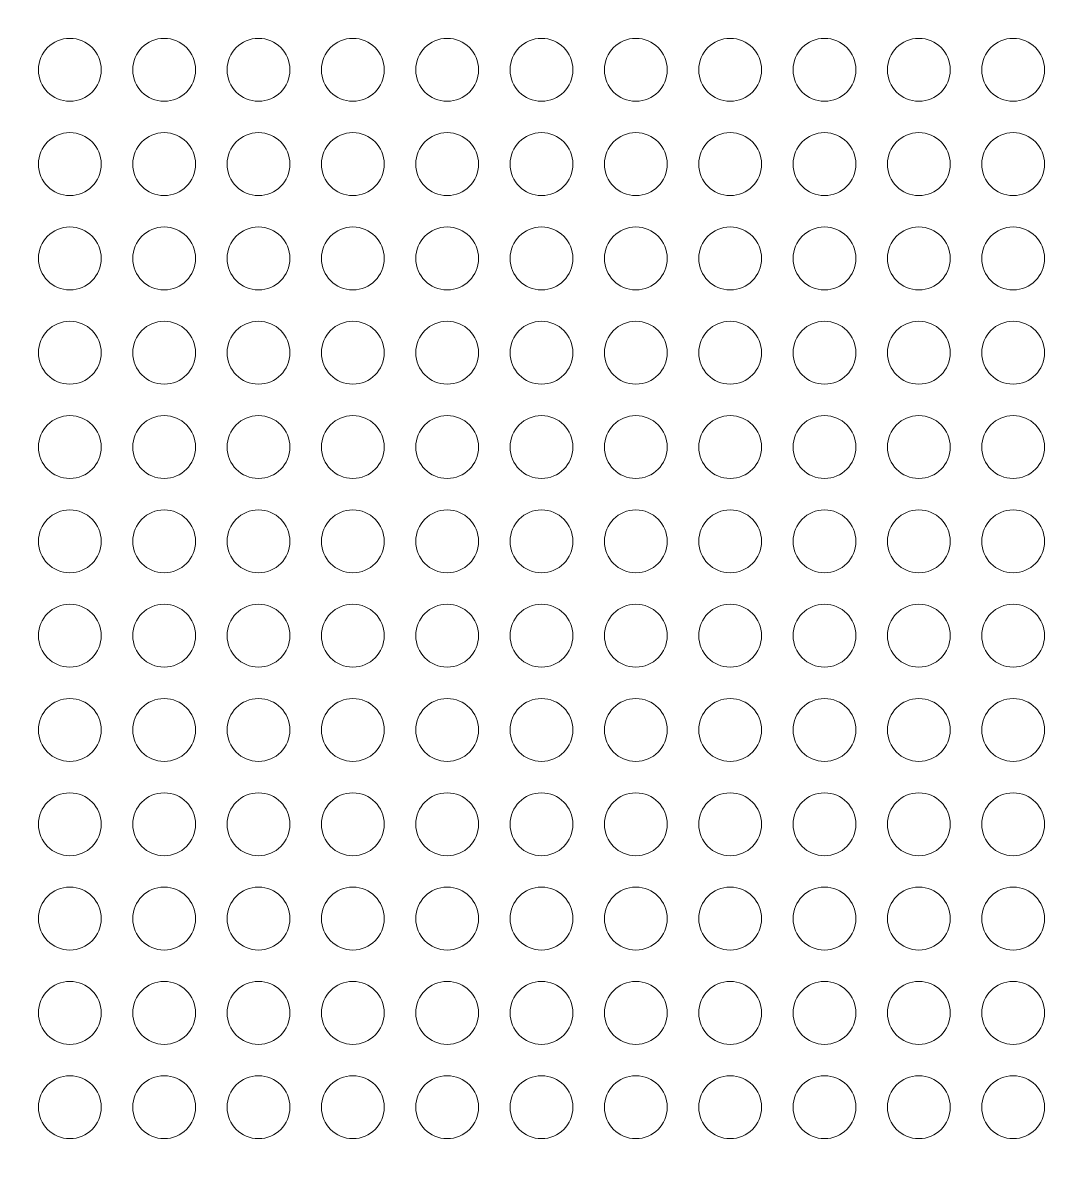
# Model space of a CAD drawing. Header units: centimetres. Extents: x -67.6 to -20.6, y -25.4 to 27.8.
# Drawn here: x -57.927 to -56.277, y -22.279 to -20.479 of the extents above; entities that cross this region are included whole.
import ezdxf

# ---------------------------------------------------------------- set-up
doc = ezdxf.new("R2010")
doc.units = ezdxf.units.CM
doc.header["$MEASUREMENT"] = 0
doc.layers.add('Layer 1', color=7, linetype='Continuous')

msp = doc.modelspace()

# ---------------------------------------------------------------- linework, layer by layer
at = {"layer": 'Layer 1', "color": 250, "lineweight": 9}
for points in [[(-59.70196, -24.2043), (-59.70196, -24.2043), (-52.70196, -24.2043), (-52.70196, -24.2043), (-52.70196, -24.2043), (-52.70196, -16.9043), (-52.70196, -16.9043), (-52.70196, -16.9043), (-59.70196, -16.9043), (-59.70196, -16.9043), (-59.70196, -16.9043), (-59.70196, -24.2043), (-59.70196, -24.2043)], [(-57.85196, -20.5043), (-57.82435, -20.5043), (-57.80196, -20.52669), (-57.80196, -20.5543), (-57.80196, -20.58191), (-57.82435, -20.6043), (-57.85196, -20.6043), (-57.87957, -20.6043), (-57.90196, -20.58191), (-57.90196, -20.5543), (-57.90196, -20.52669), (-57.87957, -20.5043), (-57.85196, -20.5043)], [(-57.70196, -20.5043), (-57.67435, -20.5043), (-57.65196, -20.52669), (-57.65196, -20.5543), (-57.65196, -20.58191), (-57.67435, -20.6043), (-57.70196, -20.6043), (-57.72957, -20.6043), (-57.75196, -20.58191), (-57.75196, -20.5543), (-57.75196, -20.52669), (-57.72957, -20.5043), (-57.70196, -20.5043)], [(-57.55196, -20.5043), (-57.52435, -20.5043), (-57.50196, -20.52669), (-57.50196, -20.5543), (-57.50196, -20.58191), (-57.52435, -20.6043), (-57.55196, -20.6043), (-57.57957, -20.6043), (-57.60196, -20.58191), (-57.60196, -20.5543), (-57.60196, -20.52669), (-57.57957, -20.5043), (-57.55196, -20.5043)], [(-57.40196, -20.5043), (-57.37435, -20.5043), (-57.35196, -20.52669), (-57.35196, -20.5543), (-57.35196, -20.58191), (-57.37435, -20.6043), (-57.40196, -20.6043), (-57.42957, -20.6043), (-57.45196, -20.58191), (-57.45196, -20.5543), (-57.45196, -20.52669), (-57.42957, -20.5043), (-57.40196, -20.5043)], [(-57.25196, -20.5043), (-57.22435, -20.5043), (-57.20196, -20.52669), (-57.20196, -20.5543), (-57.20196, -20.58191), (-57.22435, -20.6043), (-57.25196, -20.6043), (-57.27957, -20.6043), (-57.30196, -20.58191), (-57.30196, -20.5543), (-57.30196, -20.52669), (-57.27957, -20.5043), (-57.25196, -20.5043)], [(-57.10196, -20.5043), (-57.07435, -20.5043), (-57.05196, -20.52669), (-57.05196, -20.5543), (-57.05196, -20.58191), (-57.07435, -20.6043), (-57.10196, -20.6043), (-57.12957, -20.6043), (-57.15196, -20.58191), (-57.15196, -20.5543), (-57.15196, -20.52669), (-57.12957, -20.5043), (-57.10196, -20.5043)], [(-56.95196, -20.5043), (-56.92435, -20.5043), (-56.90196, -20.52669), (-56.90196, -20.5543), (-56.90196, -20.58191), (-56.92435, -20.6043), (-56.95196, -20.6043), (-56.97957, -20.6043), (-57.00196, -20.58191), (-57.00196, -20.5543), (-57.00196, -20.52669), (-56.97957, -20.5043), (-56.95196, -20.5043)], [(-56.80196, -20.5043), (-56.77435, -20.5043), (-56.75196, -20.52669), (-56.75196, -20.5543), (-56.75196, -20.58191), (-56.77435, -20.6043), (-56.80196, -20.6043), (-56.82957, -20.6043), (-56.85196, -20.58191), (-56.85196, -20.5543), (-56.85196, -20.52669), (-56.82957, -20.5043), (-56.80196, -20.5043)], [(-56.65196, -20.5043), (-56.62435, -20.5043), (-56.60196, -20.52669), (-56.60196, -20.5543), (-56.60196, -20.58191), (-56.62435, -20.6043), (-56.65196, -20.6043), (-56.67957, -20.6043), (-56.70196, -20.58191), (-56.70196, -20.5543), (-56.70196, -20.52669), (-56.67957, -20.5043), (-56.65196, -20.5043)], [(-56.50196, -20.5043), (-56.47435, -20.5043), (-56.45196, -20.52669), (-56.45196, -20.5543), (-56.45196, -20.58191), (-56.47435, -20.6043), (-56.50196, -20.6043), (-56.52957, -20.6043), (-56.55196, -20.58191), (-56.55196, -20.5543), (-56.55196, -20.52669), (-56.52957, -20.5043), (-56.50196, -20.5043)], [(-56.35196, -20.5043), (-56.32435, -20.5043), (-56.30196, -20.52669), (-56.30196, -20.5543), (-56.30196, -20.58191), (-56.32435, -20.6043), (-56.35196, -20.6043), (-56.37957, -20.6043), (-56.40196, -20.58191), (-56.40196, -20.5543), (-56.40196, -20.52669), (-56.37957, -20.5043), (-56.35196, -20.5043)], [(-57.85196, -20.6543), (-57.82435, -20.6543), (-57.80196, -20.67669), (-57.80196, -20.7043), (-57.80196, -20.73191), (-57.82435, -20.7543), (-57.85196, -20.7543), (-57.87957, -20.7543), (-57.90196, -20.73191), (-57.90196, -20.7043), (-57.90196, -20.67669), (-57.87957, -20.6543), (-57.85196, -20.6543)], [(-57.70196, -20.6543), (-57.67435, -20.6543), (-57.65196, -20.67669), (-57.65196, -20.7043), (-57.65196, -20.73191), (-57.67435, -20.7543), (-57.70196, -20.7543), (-57.72957, -20.7543), (-57.75196, -20.73191), (-57.75196, -20.7043), (-57.75196, -20.67669), (-57.72957, -20.6543), (-57.70196, -20.6543)], [(-57.55196, -20.6543), (-57.52435, -20.6543), (-57.50196, -20.67669), (-57.50196, -20.7043), (-57.50196, -20.73191), (-57.52435, -20.7543), (-57.55196, -20.7543), (-57.57957, -20.7543), (-57.60196, -20.73191), (-57.60196, -20.7043), (-57.60196, -20.67669), (-57.57957, -20.6543), (-57.55196, -20.6543)], [(-57.40196, -20.6543), (-57.37435, -20.6543), (-57.35196, -20.67669), (-57.35196, -20.7043), (-57.35196, -20.73191), (-57.37435, -20.7543), (-57.40196, -20.7543), (-57.42957, -20.7543), (-57.45196, -20.73191), (-57.45196, -20.7043), (-57.45196, -20.67669), (-57.42957, -20.6543), (-57.40196, -20.6543)], [(-57.25196, -20.6543), (-57.22435, -20.6543), (-57.20196, -20.67669), (-57.20196, -20.7043), (-57.20196, -20.73191), (-57.22435, -20.7543), (-57.25196, -20.7543), (-57.27957, -20.7543), (-57.30196, -20.73191), (-57.30196, -20.7043), (-57.30196, -20.67669), (-57.27957, -20.6543), (-57.25196, -20.6543)], [(-57.10196, -20.6543), (-57.07435, -20.6543), (-57.05196, -20.67669), (-57.05196, -20.7043), (-57.05196, -20.73191), (-57.07435, -20.7543), (-57.10196, -20.7543), (-57.12957, -20.7543), (-57.15196, -20.73191), (-57.15196, -20.7043), (-57.15196, -20.67669), (-57.12957, -20.6543), (-57.10196, -20.6543)], [(-56.95196, -20.6543), (-56.92435, -20.6543), (-56.90196, -20.67669), (-56.90196, -20.7043), (-56.90196, -20.73191), (-56.92435, -20.7543), (-56.95196, -20.7543), (-56.97957, -20.7543), (-57.00196, -20.73191), (-57.00196, -20.7043), (-57.00196, -20.67669), (-56.97957, -20.6543), (-56.95196, -20.6543)], [(-56.80196, -20.6543), (-56.77435, -20.6543), (-56.75196, -20.67669), (-56.75196, -20.7043), (-56.75196, -20.73191), (-56.77435, -20.7543), (-56.80196, -20.7543), (-56.82957, -20.7543), (-56.85196, -20.73191), (-56.85196, -20.7043), (-56.85196, -20.67669), (-56.82957, -20.6543), (-56.80196, -20.6543)], [(-56.65196, -20.6543), (-56.62435, -20.6543), (-56.60196, -20.67669), (-56.60196, -20.7043), (-56.60196, -20.73191), (-56.62435, -20.7543), (-56.65196, -20.7543), (-56.67957, -20.7543), (-56.70196, -20.73191), (-56.70196, -20.7043), (-56.70196, -20.67669), (-56.67957, -20.6543), (-56.65196, -20.6543)], [(-56.50196, -20.6543), (-56.47435, -20.6543), (-56.45196, -20.67669), (-56.45196, -20.7043), (-56.45196, -20.73191), (-56.47435, -20.7543), (-56.50196, -20.7543), (-56.52957, -20.7543), (-56.55196, -20.73191), (-56.55196, -20.7043), (-56.55196, -20.67669), (-56.52957, -20.6543), (-56.50196, -20.6543)], [(-56.35196, -20.6543), (-56.32435, -20.6543), (-56.30196, -20.67669), (-56.30196, -20.7043), (-56.30196, -20.73191), (-56.32435, -20.7543), (-56.35196, -20.7543), (-56.37957, -20.7543), (-56.40196, -20.73191), (-56.40196, -20.7043), (-56.40196, -20.67669), (-56.37957, -20.6543), (-56.35196, -20.6543)], [(-57.85196, -20.8043), (-57.82435, -20.8043), (-57.80196, -20.82669), (-57.80196, -20.8543), (-57.80196, -20.88191), (-57.82435, -20.9043), (-57.85196, -20.9043), (-57.87957, -20.9043), (-57.90196, -20.88191), (-57.90196, -20.8543), (-57.90196, -20.82669), (-57.87957, -20.8043), (-57.85196, -20.8043)], [(-57.70196, -20.8043), (-57.67435, -20.8043), (-57.65196, -20.82669), (-57.65196, -20.8543), (-57.65196, -20.88191), (-57.67435, -20.9043), (-57.70196, -20.9043), (-57.72957, -20.9043), (-57.75196, -20.88191), (-57.75196, -20.8543), (-57.75196, -20.82669), (-57.72957, -20.8043), (-57.70196, -20.8043)], [(-57.55196, -20.8043), (-57.52435, -20.8043), (-57.50196, -20.82669), (-57.50196, -20.8543), (-57.50196, -20.88191), (-57.52435, -20.9043), (-57.55196, -20.9043), (-57.57957, -20.9043), (-57.60196, -20.88191), (-57.60196, -20.8543), (-57.60196, -20.82669), (-57.57957, -20.8043), (-57.55196, -20.8043)], [(-57.40196, -20.8043), (-57.37435, -20.8043), (-57.35196, -20.82669), (-57.35196, -20.8543), (-57.35196, -20.88191), (-57.37435, -20.9043), (-57.40196, -20.9043), (-57.42957, -20.9043), (-57.45196, -20.88191), (-57.45196, -20.8543), (-57.45196, -20.82669), (-57.42957, -20.8043), (-57.40196, -20.8043)], [(-57.25196, -20.8043), (-57.22435, -20.8043), (-57.20196, -20.82669), (-57.20196, -20.8543), (-57.20196, -20.88191), (-57.22435, -20.9043), (-57.25196, -20.9043), (-57.27957, -20.9043), (-57.30196, -20.88191), (-57.30196, -20.8543), (-57.30196, -20.82669), (-57.27957, -20.8043), (-57.25196, -20.8043)], [(-57.10196, -20.8043), (-57.07435, -20.8043), (-57.05196, -20.82669), (-57.05196, -20.8543), (-57.05196, -20.88191), (-57.07435, -20.9043), (-57.10196, -20.9043), (-57.12957, -20.9043), (-57.15196, -20.88191), (-57.15196, -20.8543), (-57.15196, -20.82669), (-57.12957, -20.8043), (-57.10196, -20.8043)], [(-56.95196, -20.8043), (-56.92435, -20.8043), (-56.90196, -20.82669), (-56.90196, -20.8543), (-56.90196, -20.88191), (-56.92435, -20.9043), (-56.95196, -20.9043), (-56.97957, -20.9043), (-57.00196, -20.88191), (-57.00196, -20.8543), (-57.00196, -20.82669), (-56.97957, -20.8043), (-56.95196, -20.8043)], [(-56.80196, -20.8043), (-56.77435, -20.8043), (-56.75196, -20.82669), (-56.75196, -20.8543), (-56.75196, -20.88191), (-56.77435, -20.9043), (-56.80196, -20.9043), (-56.82957, -20.9043), (-56.85196, -20.88191), (-56.85196, -20.8543), (-56.85196, -20.82669), (-56.82957, -20.8043), (-56.80196, -20.8043)], [(-56.65196, -20.8043), (-56.62435, -20.8043), (-56.60196, -20.82669), (-56.60196, -20.8543), (-56.60196, -20.88191), (-56.62435, -20.9043), (-56.65196, -20.9043), (-56.67957, -20.9043), (-56.70196, -20.88191), (-56.70196, -20.8543), (-56.70196, -20.82669), (-56.67957, -20.8043), (-56.65196, -20.8043)], [(-56.50196, -20.8043), (-56.47435, -20.8043), (-56.45196, -20.82669), (-56.45196, -20.8543), (-56.45196, -20.88191), (-56.47435, -20.9043), (-56.50196, -20.9043), (-56.52957, -20.9043), (-56.55196, -20.88191), (-56.55196, -20.8543), (-56.55196, -20.82669), (-56.52957, -20.8043), (-56.50196, -20.8043)], [(-56.35196, -20.8043), (-56.32435, -20.8043), (-56.30196, -20.82669), (-56.30196, -20.8543), (-56.30196, -20.88191), (-56.32435, -20.9043), (-56.35196, -20.9043), (-56.37957, -20.9043), (-56.40196, -20.88191), (-56.40196, -20.8543), (-56.40196, -20.82669), (-56.37957, -20.8043), (-56.35196, -20.8043)], [(-57.85196, -20.9543), (-57.82435, -20.9543), (-57.80196, -20.97669), (-57.80196, -21.0043), (-57.80196, -21.03191), (-57.82435, -21.0543), (-57.85196, -21.0543), (-57.87957, -21.0543), (-57.90196, -21.03191), (-57.90196, -21.0043), (-57.90196, -20.97669), (-57.87957, -20.9543), (-57.85196, -20.9543)], [(-57.70196, -20.9543), (-57.67435, -20.9543), (-57.65196, -20.97669), (-57.65196, -21.0043), (-57.65196, -21.03191), (-57.67435, -21.0543), (-57.70196, -21.0543), (-57.72957, -21.0543), (-57.75196, -21.03191), (-57.75196, -21.0043), (-57.75196, -20.97669), (-57.72957, -20.9543), (-57.70196, -20.9543)], [(-57.55196, -20.9543), (-57.52435, -20.9543), (-57.50196, -20.97669), (-57.50196, -21.0043), (-57.50196, -21.03191), (-57.52435, -21.0543), (-57.55196, -21.0543), (-57.57957, -21.0543), (-57.60196, -21.03191), (-57.60196, -21.0043), (-57.60196, -20.97669), (-57.57957, -20.9543), (-57.55196, -20.9543)], [(-57.40196, -20.9543), (-57.37435, -20.9543), (-57.35196, -20.97669), (-57.35196, -21.0043), (-57.35196, -21.03191), (-57.37435, -21.0543), (-57.40196, -21.0543), (-57.42957, -21.0543), (-57.45196, -21.03191), (-57.45196, -21.0043), (-57.45196, -20.97669), (-57.42957, -20.9543), (-57.40196, -20.9543)], [(-57.25196, -20.9543), (-57.22435, -20.9543), (-57.20196, -20.97669), (-57.20196, -21.0043), (-57.20196, -21.03191), (-57.22435, -21.0543), (-57.25196, -21.0543), (-57.27957, -21.0543), (-57.30196, -21.03191), (-57.30196, -21.0043), (-57.30196, -20.97669), (-57.27957, -20.9543), (-57.25196, -20.9543)], [(-57.10196, -20.9543), (-57.07435, -20.9543), (-57.05196, -20.97669), (-57.05196, -21.0043), (-57.05196, -21.03191), (-57.07435, -21.0543), (-57.10196, -21.0543), (-57.12957, -21.0543), (-57.15196, -21.03191), (-57.15196, -21.0043), (-57.15196, -20.97669), (-57.12957, -20.9543), (-57.10196, -20.9543)], [(-56.95196, -20.9543), (-56.92435, -20.9543), (-56.90196, -20.97669), (-56.90196, -21.0043), (-56.90196, -21.03191), (-56.92435, -21.0543), (-56.95196, -21.0543), (-56.97957, -21.0543), (-57.00196, -21.03191), (-57.00196, -21.0043), (-57.00196, -20.97669), (-56.97957, -20.9543), (-56.95196, -20.9543)], [(-56.80196, -20.9543), (-56.77435, -20.9543), (-56.75196, -20.97669), (-56.75196, -21.0043), (-56.75196, -21.03191), (-56.77435, -21.0543), (-56.80196, -21.0543), (-56.82957, -21.0543), (-56.85196, -21.03191), (-56.85196, -21.0043), (-56.85196, -20.97669), (-56.82957, -20.9543), (-56.80196, -20.9543)], [(-56.65196, -20.9543), (-56.62435, -20.9543), (-56.60196, -20.97669), (-56.60196, -21.0043), (-56.60196, -21.03191), (-56.62435, -21.0543), (-56.65196, -21.0543), (-56.67957, -21.0543), (-56.70196, -21.03191), (-56.70196, -21.0043), (-56.70196, -20.97669), (-56.67957, -20.9543), (-56.65196, -20.9543)], [(-56.50196, -20.9543), (-56.47435, -20.9543), (-56.45196, -20.97669), (-56.45196, -21.0043), (-56.45196, -21.03191), (-56.47435, -21.0543), (-56.50196, -21.0543), (-56.52957, -21.0543), (-56.55196, -21.03191), (-56.55196, -21.0043), (-56.55196, -20.97669), (-56.52957, -20.9543), (-56.50196, -20.9543)], [(-56.35196, -20.9543), (-56.32435, -20.9543), (-56.30196, -20.97669), (-56.30196, -21.0043), (-56.30196, -21.03191), (-56.32435, -21.0543), (-56.35196, -21.0543), (-56.37957, -21.0543), (-56.40196, -21.03191), (-56.40196, -21.0043), (-56.40196, -20.97669), (-56.37957, -20.9543), (-56.35196, -20.9543)], [(-57.85196, -21.1043), (-57.82435, -21.1043), (-57.80196, -21.12669), (-57.80196, -21.1543), (-57.80196, -21.18191), (-57.82435, -21.2043), (-57.85196, -21.2043), (-57.87957, -21.2043), (-57.90196, -21.18191), (-57.90196, -21.1543), (-57.90196, -21.12669), (-57.87957, -21.1043), (-57.85196, -21.1043)], [(-57.70196, -21.1043), (-57.67435, -21.1043), (-57.65196, -21.12669), (-57.65196, -21.1543), (-57.65196, -21.18191), (-57.67435, -21.2043), (-57.70196, -21.2043), (-57.72957, -21.2043), (-57.75196, -21.18191), (-57.75196, -21.1543), (-57.75196, -21.12669), (-57.72957, -21.1043), (-57.70196, -21.1043)], [(-57.55196, -21.1043), (-57.52435, -21.1043), (-57.50196, -21.12669), (-57.50196, -21.1543), (-57.50196, -21.18191), (-57.52435, -21.2043), (-57.55196, -21.2043), (-57.57957, -21.2043), (-57.60196, -21.18191), (-57.60196, -21.1543), (-57.60196, -21.12669), (-57.57957, -21.1043), (-57.55196, -21.1043)], [(-57.40196, -21.1043), (-57.37435, -21.1043), (-57.35196, -21.12669), (-57.35196, -21.1543), (-57.35196, -21.18191), (-57.37435, -21.2043), (-57.40196, -21.2043), (-57.42957, -21.2043), (-57.45196, -21.18191), (-57.45196, -21.1543), (-57.45196, -21.12669), (-57.42957, -21.1043), (-57.40196, -21.1043)], [(-57.25196, -21.1043), (-57.22435, -21.1043), (-57.20196, -21.12669), (-57.20196, -21.1543), (-57.20196, -21.18191), (-57.22435, -21.2043), (-57.25196, -21.2043), (-57.27957, -21.2043), (-57.30196, -21.18191), (-57.30196, -21.1543), (-57.30196, -21.12669), (-57.27957, -21.1043), (-57.25196, -21.1043)], [(-57.10196, -21.1043), (-57.07435, -21.1043), (-57.05196, -21.12669), (-57.05196, -21.1543), (-57.05196, -21.18191), (-57.07435, -21.2043), (-57.10196, -21.2043), (-57.12957, -21.2043), (-57.15196, -21.18191), (-57.15196, -21.1543), (-57.15196, -21.12669), (-57.12957, -21.1043), (-57.10196, -21.1043)], [(-56.95196, -21.1043), (-56.92435, -21.1043), (-56.90196, -21.12669), (-56.90196, -21.1543), (-56.90196, -21.18191), (-56.92435, -21.2043), (-56.95196, -21.2043), (-56.97957, -21.2043), (-57.00196, -21.18191), (-57.00196, -21.1543), (-57.00196, -21.12669), (-56.97957, -21.1043), (-56.95196, -21.1043)], [(-56.80196, -21.1043), (-56.77435, -21.1043), (-56.75196, -21.12669), (-56.75196, -21.1543), (-56.75196, -21.18191), (-56.77435, -21.2043), (-56.80196, -21.2043), (-56.82957, -21.2043), (-56.85196, -21.18191), (-56.85196, -21.1543), (-56.85196, -21.12669), (-56.82957, -21.1043), (-56.80196, -21.1043)], [(-56.65196, -21.1043), (-56.62435, -21.1043), (-56.60196, -21.12669), (-56.60196, -21.1543), (-56.60196, -21.18191), (-56.62435, -21.2043), (-56.65196, -21.2043), (-56.67957, -21.2043), (-56.70196, -21.18191), (-56.70196, -21.1543), (-56.70196, -21.12669), (-56.67957, -21.1043), (-56.65196, -21.1043)], [(-56.50196, -21.1043), (-56.47435, -21.1043), (-56.45196, -21.12669), (-56.45196, -21.1543), (-56.45196, -21.18191), (-56.47435, -21.2043), (-56.50196, -21.2043), (-56.52957, -21.2043), (-56.55196, -21.18191), (-56.55196, -21.1543), (-56.55196, -21.12669), (-56.52957, -21.1043), (-56.50196, -21.1043)], [(-56.35196, -21.1043), (-56.32435, -21.1043), (-56.30196, -21.12669), (-56.30196, -21.1543), (-56.30196, -21.18191), (-56.32435, -21.2043), (-56.35196, -21.2043), (-56.37957, -21.2043), (-56.40196, -21.18191), (-56.40196, -21.1543), (-56.40196, -21.12669), (-56.37957, -21.1043), (-56.35196, -21.1043)], [(-57.85196, -21.2543), (-57.82435, -21.2543), (-57.80196, -21.27669), (-57.80196, -21.3043), (-57.80196, -21.33191), (-57.82435, -21.3543), (-57.85196, -21.3543), (-57.87957, -21.3543), (-57.90196, -21.33191), (-57.90196, -21.3043), (-57.90196, -21.27669), (-57.87957, -21.2543), (-57.85196, -21.2543)], [(-57.70196, -21.2543), (-57.67435, -21.2543), (-57.65196, -21.27669), (-57.65196, -21.3043), (-57.65196, -21.33191), (-57.67435, -21.3543), (-57.70196, -21.3543), (-57.72957, -21.3543), (-57.75196, -21.33191), (-57.75196, -21.3043), (-57.75196, -21.27669), (-57.72957, -21.2543), (-57.70196, -21.2543)], [(-57.55196, -21.2543), (-57.52435, -21.2543), (-57.50196, -21.27669), (-57.50196, -21.3043), (-57.50196, -21.33191), (-57.52435, -21.3543), (-57.55196, -21.3543), (-57.57957, -21.3543), (-57.60196, -21.33191), (-57.60196, -21.3043), (-57.60196, -21.27669), (-57.57957, -21.2543), (-57.55196, -21.2543)], [(-57.40196, -21.2543), (-57.37435, -21.2543), (-57.35196, -21.27669), (-57.35196, -21.3043), (-57.35196, -21.33191), (-57.37435, -21.3543), (-57.40196, -21.3543), (-57.42957, -21.3543), (-57.45196, -21.33191), (-57.45196, -21.3043), (-57.45196, -21.27669), (-57.42957, -21.2543), (-57.40196, -21.2543)], [(-57.25196, -21.2543), (-57.22435, -21.2543), (-57.20196, -21.27669), (-57.20196, -21.3043), (-57.20196, -21.33191), (-57.22435, -21.3543), (-57.25196, -21.3543), (-57.27957, -21.3543), (-57.30196, -21.33191), (-57.30196, -21.3043), (-57.30196, -21.27669), (-57.27957, -21.2543), (-57.25196, -21.2543)], [(-57.10196, -21.2543), (-57.07435, -21.2543), (-57.05196, -21.27669), (-57.05196, -21.3043), (-57.05196, -21.33191), (-57.07435, -21.3543), (-57.10196, -21.3543), (-57.12957, -21.3543), (-57.15196, -21.33191), (-57.15196, -21.3043), (-57.15196, -21.27669), (-57.12957, -21.2543), (-57.10196, -21.2543)], [(-56.95196, -21.2543), (-56.92435, -21.2543), (-56.90196, -21.27669), (-56.90196, -21.3043), (-56.90196, -21.33191), (-56.92435, -21.3543), (-56.95196, -21.3543), (-56.97957, -21.3543), (-57.00196, -21.33191), (-57.00196, -21.3043), (-57.00196, -21.27669), (-56.97957, -21.2543), (-56.95196, -21.2543)], [(-56.80196, -21.2543), (-56.77435, -21.2543), (-56.75196, -21.27669), (-56.75196, -21.3043), (-56.75196, -21.33191), (-56.77435, -21.3543), (-56.80196, -21.3543), (-56.82957, -21.3543), (-56.85196, -21.33191), (-56.85196, -21.3043), (-56.85196, -21.27669), (-56.82957, -21.2543), (-56.80196, -21.2543)], [(-56.65196, -21.2543), (-56.62435, -21.2543), (-56.60196, -21.27669), (-56.60196, -21.3043), (-56.60196, -21.33191), (-56.62435, -21.3543), (-56.65196, -21.3543), (-56.67957, -21.3543), (-56.70196, -21.33191), (-56.70196, -21.3043), (-56.70196, -21.27669), (-56.67957, -21.2543), (-56.65196, -21.2543)], [(-56.50196, -21.2543), (-56.47435, -21.2543), (-56.45196, -21.27669), (-56.45196, -21.3043), (-56.45196, -21.33191), (-56.47435, -21.3543), (-56.50196, -21.3543), (-56.52957, -21.3543), (-56.55196, -21.33191), (-56.55196, -21.3043), (-56.55196, -21.27669), (-56.52957, -21.2543), (-56.50196, -21.2543)], [(-56.35196, -21.2543), (-56.32435, -21.2543), (-56.30196, -21.27669), (-56.30196, -21.3043), (-56.30196, -21.33191), (-56.32435, -21.3543), (-56.35196, -21.3543), (-56.37957, -21.3543), (-56.40196, -21.33191), (-56.40196, -21.3043), (-56.40196, -21.27669), (-56.37957, -21.2543), (-56.35196, -21.2543)], [(-57.85196, -21.4043), (-57.82435, -21.4043), (-57.80196, -21.42669), (-57.80196, -21.4543), (-57.80196, -21.48191), (-57.82435, -21.5043), (-57.85196, -21.5043), (-57.87957, -21.5043), (-57.90196, -21.48191), (-57.90196, -21.4543), (-57.90196, -21.42669), (-57.87957, -21.4043), (-57.85196, -21.4043)], [(-57.70196, -21.4043), (-57.67435, -21.4043), (-57.65196, -21.42669), (-57.65196, -21.4543), (-57.65196, -21.48191), (-57.67435, -21.5043), (-57.70196, -21.5043), (-57.72957, -21.5043), (-57.75196, -21.48191), (-57.75196, -21.4543), (-57.75196, -21.42669), (-57.72957, -21.4043), (-57.70196, -21.4043)], [(-57.55196, -21.4043), (-57.52435, -21.4043), (-57.50196, -21.42669), (-57.50196, -21.4543), (-57.50196, -21.48191), (-57.52435, -21.5043), (-57.55196, -21.5043), (-57.57957, -21.5043), (-57.60196, -21.48191), (-57.60196, -21.4543), (-57.60196, -21.42669), (-57.57957, -21.4043), (-57.55196, -21.4043)], [(-57.40196, -21.4043), (-57.37435, -21.4043), (-57.35196, -21.42669), (-57.35196, -21.4543), (-57.35196, -21.48191), (-57.37435, -21.5043), (-57.40196, -21.5043), (-57.42957, -21.5043), (-57.45196, -21.48191), (-57.45196, -21.4543), (-57.45196, -21.42669), (-57.42957, -21.4043), (-57.40196, -21.4043)], [(-57.25196, -21.4043), (-57.22435, -21.4043), (-57.20196, -21.42669), (-57.20196, -21.4543), (-57.20196, -21.48191), (-57.22435, -21.5043), (-57.25196, -21.5043), (-57.27957, -21.5043), (-57.30196, -21.48191), (-57.30196, -21.4543), (-57.30196, -21.42669), (-57.27957, -21.4043), (-57.25196, -21.4043)], [(-57.10196, -21.4043), (-57.07435, -21.4043), (-57.05196, -21.42669), (-57.05196, -21.4543), (-57.05196, -21.48191), (-57.07435, -21.5043), (-57.10196, -21.5043), (-57.12957, -21.5043), (-57.15196, -21.48191), (-57.15196, -21.4543), (-57.15196, -21.42669), (-57.12957, -21.4043), (-57.10196, -21.4043)], [(-56.95196, -21.4043), (-56.92435, -21.4043), (-56.90196, -21.42669), (-56.90196, -21.4543), (-56.90196, -21.48191), (-56.92435, -21.5043), (-56.95196, -21.5043), (-56.97957, -21.5043), (-57.00196, -21.48191), (-57.00196, -21.4543), (-57.00196, -21.42669), (-56.97957, -21.4043), (-56.95196, -21.4043)], [(-56.80196, -21.4043), (-56.77435, -21.4043), (-56.75196, -21.42669), (-56.75196, -21.4543), (-56.75196, -21.48191), (-56.77435, -21.5043), (-56.80196, -21.5043), (-56.82957, -21.5043), (-56.85196, -21.48191), (-56.85196, -21.4543), (-56.85196, -21.42669), (-56.82957, -21.4043), (-56.80196, -21.4043)], [(-56.65196, -21.4043), (-56.62435, -21.4043), (-56.60196, -21.42669), (-56.60196, -21.4543), (-56.60196, -21.48191), (-56.62435, -21.5043), (-56.65196, -21.5043), (-56.67957, -21.5043), (-56.70196, -21.48191), (-56.70196, -21.4543), (-56.70196, -21.42669), (-56.67957, -21.4043), (-56.65196, -21.4043)], [(-56.50196, -21.4043), (-56.47435, -21.4043), (-56.45196, -21.42669), (-56.45196, -21.4543), (-56.45196, -21.48191), (-56.47435, -21.5043), (-56.50196, -21.5043), (-56.52957, -21.5043), (-56.55196, -21.48191), (-56.55196, -21.4543), (-56.55196, -21.42669), (-56.52957, -21.4043), (-56.50196, -21.4043)], [(-56.35196, -21.4043), (-56.32435, -21.4043), (-56.30196, -21.42669), (-56.30196, -21.4543), (-56.30196, -21.48191), (-56.32435, -21.5043), (-56.35196, -21.5043), (-56.37957, -21.5043), (-56.40196, -21.48191), (-56.40196, -21.4543), (-56.40196, -21.42669), (-56.37957, -21.4043), (-56.35196, -21.4043)], [(-57.85196, -21.5543), (-57.82435, -21.5543), (-57.80196, -21.57669), (-57.80196, -21.6043), (-57.80196, -21.63191), (-57.82435, -21.6543), (-57.85196, -21.6543), (-57.87957, -21.6543), (-57.90196, -21.63191), (-57.90196, -21.6043), (-57.90196, -21.57669), (-57.87957, -21.5543), (-57.85196, -21.5543)], [(-57.70196, -21.5543), (-57.67435, -21.5543), (-57.65196, -21.57669), (-57.65196, -21.6043), (-57.65196, -21.63191), (-57.67435, -21.6543), (-57.70196, -21.6543), (-57.72957, -21.6543), (-57.75196, -21.63191), (-57.75196, -21.6043), (-57.75196, -21.57669), (-57.72957, -21.5543), (-57.70196, -21.5543)], [(-57.55196, -21.5543), (-57.52435, -21.5543), (-57.50196, -21.57669), (-57.50196, -21.6043), (-57.50196, -21.63191), (-57.52435, -21.6543), (-57.55196, -21.6543), (-57.57957, -21.6543), (-57.60196, -21.63191), (-57.60196, -21.6043), (-57.60196, -21.57669), (-57.57957, -21.5543), (-57.55196, -21.5543)], [(-57.40196, -21.5543), (-57.37435, -21.5543), (-57.35196, -21.57669), (-57.35196, -21.6043), (-57.35196, -21.63191), (-57.37435, -21.6543), (-57.40196, -21.6543), (-57.42957, -21.6543), (-57.45196, -21.63191), (-57.45196, -21.6043), (-57.45196, -21.57669), (-57.42957, -21.5543), (-57.40196, -21.5543)], [(-57.25196, -21.5543), (-57.22435, -21.5543), (-57.20196, -21.57669), (-57.20196, -21.6043), (-57.20196, -21.63191), (-57.22435, -21.6543), (-57.25196, -21.6543), (-57.27957, -21.6543), (-57.30196, -21.63191), (-57.30196, -21.6043), (-57.30196, -21.57669), (-57.27957, -21.5543), (-57.25196, -21.5543)], [(-57.10196, -21.5543), (-57.07435, -21.5543), (-57.05196, -21.57669), (-57.05196, -21.6043), (-57.05196, -21.63191), (-57.07435, -21.6543), (-57.10196, -21.6543), (-57.12957, -21.6543), (-57.15196, -21.63191), (-57.15196, -21.6043), (-57.15196, -21.57669), (-57.12957, -21.5543), (-57.10196, -21.5543)], [(-56.95196, -21.5543), (-56.92435, -21.5543), (-56.90196, -21.57669), (-56.90196, -21.6043), (-56.90196, -21.63191), (-56.92435, -21.6543), (-56.95196, -21.6543), (-56.97957, -21.6543), (-57.00196, -21.63191), (-57.00196, -21.6043), (-57.00196, -21.57669), (-56.97957, -21.5543), (-56.95196, -21.5543)], [(-56.80196, -21.5543), (-56.77435, -21.5543), (-56.75196, -21.57669), (-56.75196, -21.6043), (-56.75196, -21.63191), (-56.77435, -21.6543), (-56.80196, -21.6543), (-56.82957, -21.6543), (-56.85196, -21.63191), (-56.85196, -21.6043), (-56.85196, -21.57669), (-56.82957, -21.5543), (-56.80196, -21.5543)], [(-56.65196, -21.5543), (-56.62435, -21.5543), (-56.60196, -21.57669), (-56.60196, -21.6043), (-56.60196, -21.63191), (-56.62435, -21.6543), (-56.65196, -21.6543), (-56.67957, -21.6543), (-56.70196, -21.63191), (-56.70196, -21.6043), (-56.70196, -21.57669), (-56.67957, -21.5543), (-56.65196, -21.5543)], [(-56.50196, -21.5543), (-56.47435, -21.5543), (-56.45196, -21.57669), (-56.45196, -21.6043), (-56.45196, -21.63191), (-56.47435, -21.6543), (-56.50196, -21.6543), (-56.52957, -21.6543), (-56.55196, -21.63191), (-56.55196, -21.6043), (-56.55196, -21.57669), (-56.52957, -21.5543), (-56.50196, -21.5543)], [(-56.35196, -21.5543), (-56.32435, -21.5543), (-56.30196, -21.57669), (-56.30196, -21.6043), (-56.30196, -21.63191), (-56.32435, -21.6543), (-56.35196, -21.6543), (-56.37957, -21.6543), (-56.40196, -21.63191), (-56.40196, -21.6043), (-56.40196, -21.57669), (-56.37957, -21.5543), (-56.35196, -21.5543)], [(-57.85196, -21.7043), (-57.82435, -21.7043), (-57.80196, -21.72669), (-57.80196, -21.7543), (-57.80196, -21.78191), (-57.82435, -21.8043), (-57.85196, -21.8043), (-57.87957, -21.8043), (-57.90196, -21.78191), (-57.90196, -21.7543), (-57.90196, -21.72669), (-57.87957, -21.7043), (-57.85196, -21.7043)], [(-57.70196, -21.7043), (-57.67435, -21.7043), (-57.65196, -21.72669), (-57.65196, -21.7543), (-57.65196, -21.78191), (-57.67435, -21.8043), (-57.70196, -21.8043), (-57.72957, -21.8043), (-57.75196, -21.78191), (-57.75196, -21.7543), (-57.75196, -21.72669), (-57.72957, -21.7043), (-57.70196, -21.7043)], [(-57.55196, -21.7043), (-57.52435, -21.7043), (-57.50196, -21.72669), (-57.50196, -21.7543), (-57.50196, -21.78191), (-57.52435, -21.8043), (-57.55196, -21.8043), (-57.57957, -21.8043), (-57.60196, -21.78191), (-57.60196, -21.7543), (-57.60196, -21.72669), (-57.57957, -21.7043), (-57.55196, -21.7043)], [(-57.40196, -21.7043), (-57.37435, -21.7043), (-57.35196, -21.72669), (-57.35196, -21.7543), (-57.35196, -21.78191), (-57.37435, -21.8043), (-57.40196, -21.8043), (-57.42957, -21.8043), (-57.45196, -21.78191), (-57.45196, -21.7543), (-57.45196, -21.72669), (-57.42957, -21.7043), (-57.40196, -21.7043)], [(-57.25196, -21.7043), (-57.22435, -21.7043), (-57.20196, -21.72669), (-57.20196, -21.7543), (-57.20196, -21.78191), (-57.22435, -21.8043), (-57.25196, -21.8043), (-57.27957, -21.8043), (-57.30196, -21.78191), (-57.30196, -21.7543), (-57.30196, -21.72669), (-57.27957, -21.7043), (-57.25196, -21.7043)], [(-57.10196, -21.7043), (-57.07435, -21.7043), (-57.05196, -21.72669), (-57.05196, -21.7543), (-57.05196, -21.78191), (-57.07435, -21.8043), (-57.10196, -21.8043), (-57.12957, -21.8043), (-57.15196, -21.78191), (-57.15196, -21.7543), (-57.15196, -21.72669), (-57.12957, -21.7043), (-57.10196, -21.7043)], [(-56.95196, -21.7043), (-56.92435, -21.7043), (-56.90196, -21.72669), (-56.90196, -21.7543), (-56.90196, -21.78191), (-56.92435, -21.8043), (-56.95196, -21.8043), (-56.97957, -21.8043), (-57.00196, -21.78191), (-57.00196, -21.7543), (-57.00196, -21.72669), (-56.97957, -21.7043), (-56.95196, -21.7043)], [(-56.80196, -21.7043), (-56.77435, -21.7043), (-56.75196, -21.72669), (-56.75196, -21.7543), (-56.75196, -21.78191), (-56.77435, -21.8043), (-56.80196, -21.8043), (-56.82957, -21.8043), (-56.85196, -21.78191), (-56.85196, -21.7543), (-56.85196, -21.72669), (-56.82957, -21.7043), (-56.80196, -21.7043)], [(-56.65196, -21.7043), (-56.62435, -21.7043), (-56.60196, -21.72669), (-56.60196, -21.7543), (-56.60196, -21.78191), (-56.62435, -21.8043), (-56.65196, -21.8043), (-56.67957, -21.8043), (-56.70196, -21.78191), (-56.70196, -21.7543), (-56.70196, -21.72669), (-56.67957, -21.7043), (-56.65196, -21.7043)], [(-56.50196, -21.7043), (-56.47435, -21.7043), (-56.45196, -21.72669), (-56.45196, -21.7543), (-56.45196, -21.78191), (-56.47435, -21.8043), (-56.50196, -21.8043), (-56.52957, -21.8043), (-56.55196, -21.78191), (-56.55196, -21.7543), (-56.55196, -21.72669), (-56.52957, -21.7043), (-56.50196, -21.7043)], [(-56.35196, -21.7043), (-56.32435, -21.7043), (-56.30196, -21.72669), (-56.30196, -21.7543), (-56.30196, -21.78191), (-56.32435, -21.8043), (-56.35196, -21.8043), (-56.37957, -21.8043), (-56.40196, -21.78191), (-56.40196, -21.7543), (-56.40196, -21.72669), (-56.37957, -21.7043), (-56.35196, -21.7043)], [(-57.85196, -21.8543), (-57.82435, -21.8543), (-57.80196, -21.87669), (-57.80196, -21.9043), (-57.80196, -21.93191), (-57.82435, -21.9543), (-57.85196, -21.9543), (-57.87957, -21.9543), (-57.90196, -21.93191), (-57.90196, -21.9043), (-57.90196, -21.87669), (-57.87957, -21.8543), (-57.85196, -21.8543)], [(-57.70196, -21.8543), (-57.67435, -21.8543), (-57.65196, -21.87669), (-57.65196, -21.9043), (-57.65196, -21.93191), (-57.67435, -21.9543), (-57.70196, -21.9543), (-57.72957, -21.9543), (-57.75196, -21.93191), (-57.75196, -21.9043), (-57.75196, -21.87669), (-57.72957, -21.8543), (-57.70196, -21.8543)], [(-57.55196, -21.8543), (-57.52435, -21.8543), (-57.50196, -21.87669), (-57.50196, -21.9043), (-57.50196, -21.93191), (-57.52435, -21.9543), (-57.55196, -21.9543), (-57.57957, -21.9543), (-57.60196, -21.93191), (-57.60196, -21.9043), (-57.60196, -21.87669), (-57.57957, -21.8543), (-57.55196, -21.8543)], [(-57.40196, -21.8543), (-57.37435, -21.8543), (-57.35196, -21.87669), (-57.35196, -21.9043), (-57.35196, -21.93191), (-57.37435, -21.9543), (-57.40196, -21.9543), (-57.42957, -21.9543), (-57.45196, -21.93191), (-57.45196, -21.9043), (-57.45196, -21.87669), (-57.42957, -21.8543), (-57.40196, -21.8543)], [(-57.25196, -21.8543), (-57.22435, -21.8543), (-57.20196, -21.87669), (-57.20196, -21.9043), (-57.20196, -21.93191), (-57.22435, -21.9543), (-57.25196, -21.9543), (-57.27957, -21.9543), (-57.30196, -21.93191), (-57.30196, -21.9043), (-57.30196, -21.87669), (-57.27957, -21.8543), (-57.25196, -21.8543)], [(-57.10196, -21.8543), (-57.07435, -21.8543), (-57.05196, -21.87669), (-57.05196, -21.9043), (-57.05196, -21.93191), (-57.07435, -21.9543), (-57.10196, -21.9543), (-57.12957, -21.9543), (-57.15196, -21.93191), (-57.15196, -21.9043), (-57.15196, -21.87669), (-57.12957, -21.8543), (-57.10196, -21.8543)], [(-56.95196, -21.8543), (-56.92435, -21.8543), (-56.90196, -21.87669), (-56.90196, -21.9043), (-56.90196, -21.93191), (-56.92435, -21.9543), (-56.95196, -21.9543), (-56.97957, -21.9543), (-57.00196, -21.93191), (-57.00196, -21.9043), (-57.00196, -21.87669), (-56.97957, -21.8543), (-56.95196, -21.8543)], [(-56.80196, -21.8543), (-56.77435, -21.8543), (-56.75196, -21.87669), (-56.75196, -21.9043), (-56.75196, -21.93191), (-56.77435, -21.9543), (-56.80196, -21.9543), (-56.82957, -21.9543), (-56.85196, -21.93191), (-56.85196, -21.9043), (-56.85196, -21.87669), (-56.82957, -21.8543), (-56.80196, -21.8543)], [(-56.65196, -21.8543), (-56.62435, -21.8543), (-56.60196, -21.87669), (-56.60196, -21.9043), (-56.60196, -21.93191), (-56.62435, -21.9543), (-56.65196, -21.9543), (-56.67957, -21.9543), (-56.70196, -21.93191), (-56.70196, -21.9043), (-56.70196, -21.87669), (-56.67957, -21.8543), (-56.65196, -21.8543)], [(-56.50196, -21.8543), (-56.47435, -21.8543), (-56.45196, -21.87669), (-56.45196, -21.9043), (-56.45196, -21.93191), (-56.47435, -21.9543), (-56.50196, -21.9543), (-56.52957, -21.9543), (-56.55196, -21.93191), (-56.55196, -21.9043), (-56.55196, -21.87669), (-56.52957, -21.8543), (-56.50196, -21.8543)], [(-56.35196, -21.8543), (-56.32435, -21.8543), (-56.30196, -21.87669), (-56.30196, -21.9043), (-56.30196, -21.93191), (-56.32435, -21.9543), (-56.35196, -21.9543), (-56.37957, -21.9543), (-56.40196, -21.93191), (-56.40196, -21.9043), (-56.40196, -21.87669), (-56.37957, -21.8543), (-56.35196, -21.8543)], [(-57.85196, -22.0043), (-57.82435, -22.0043), (-57.80196, -22.02669), (-57.80196, -22.0543), (-57.80196, -22.08191), (-57.82435, -22.1043), (-57.85196, -22.1043), (-57.87957, -22.1043), (-57.90196, -22.08191), (-57.90196, -22.0543), (-57.90196, -22.02669), (-57.87957, -22.0043), (-57.85196, -22.0043)], [(-57.70196, -22.0043), (-57.67435, -22.0043), (-57.65196, -22.02669), (-57.65196, -22.0543), (-57.65196, -22.08191), (-57.67435, -22.1043), (-57.70196, -22.1043), (-57.72957, -22.1043), (-57.75196, -22.08191), (-57.75196, -22.0543), (-57.75196, -22.02669), (-57.72957, -22.0043), (-57.70196, -22.0043)], [(-57.55196, -22.0043), (-57.52435, -22.0043), (-57.50196, -22.02669), (-57.50196, -22.0543), (-57.50196, -22.08191), (-57.52435, -22.1043), (-57.55196, -22.1043), (-57.57957, -22.1043), (-57.60196, -22.08191), (-57.60196, -22.0543), (-57.60196, -22.02669), (-57.57957, -22.0043), (-57.55196, -22.0043)], [(-57.40196, -22.0043), (-57.37435, -22.0043), (-57.35196, -22.02669), (-57.35196, -22.0543), (-57.35196, -22.08191), (-57.37435, -22.1043), (-57.40196, -22.1043), (-57.42957, -22.1043), (-57.45196, -22.08191), (-57.45196, -22.0543), (-57.45196, -22.02669), (-57.42957, -22.0043), (-57.40196, -22.0043)], [(-57.25196, -22.0043), (-57.22435, -22.0043), (-57.20196, -22.02669), (-57.20196, -22.0543), (-57.20196, -22.08191), (-57.22435, -22.1043), (-57.25196, -22.1043), (-57.27957, -22.1043), (-57.30196, -22.08191), (-57.30196, -22.0543), (-57.30196, -22.02669), (-57.27957, -22.0043), (-57.25196, -22.0043)], [(-57.10196, -22.0043), (-57.07435, -22.0043), (-57.05196, -22.02669), (-57.05196, -22.0543), (-57.05196, -22.08191), (-57.07435, -22.1043), (-57.10196, -22.1043), (-57.12957, -22.1043), (-57.15196, -22.08191), (-57.15196, -22.0543), (-57.15196, -22.02669), (-57.12957, -22.0043), (-57.10196, -22.0043)], [(-56.95196, -22.0043), (-56.92435, -22.0043), (-56.90196, -22.02669), (-56.90196, -22.0543), (-56.90196, -22.08191), (-56.92435, -22.1043), (-56.95196, -22.1043), (-56.97957, -22.1043), (-57.00196, -22.08191), (-57.00196, -22.0543), (-57.00196, -22.02669), (-56.97957, -22.0043), (-56.95196, -22.0043)], [(-56.80196, -22.0043), (-56.77435, -22.0043), (-56.75196, -22.02669), (-56.75196, -22.0543), (-56.75196, -22.08191), (-56.77435, -22.1043), (-56.80196, -22.1043), (-56.82957, -22.1043), (-56.85196, -22.08191), (-56.85196, -22.0543), (-56.85196, -22.02669), (-56.82957, -22.0043), (-56.80196, -22.0043)], [(-56.65196, -22.0043), (-56.62435, -22.0043), (-56.60196, -22.02669), (-56.60196, -22.0543), (-56.60196, -22.08191), (-56.62435, -22.1043), (-56.65196, -22.1043), (-56.67957, -22.1043), (-56.70196, -22.08191), (-56.70196, -22.0543), (-56.70196, -22.02669), (-56.67957, -22.0043), (-56.65196, -22.0043)], [(-56.50196, -22.0043), (-56.47435, -22.0043), (-56.45196, -22.02669), (-56.45196, -22.0543), (-56.45196, -22.08191), (-56.47435, -22.1043), (-56.50196, -22.1043), (-56.52957, -22.1043), (-56.55196, -22.08191), (-56.55196, -22.0543), (-56.55196, -22.02669), (-56.52957, -22.0043), (-56.50196, -22.0043)], [(-56.35196, -22.0043), (-56.32435, -22.0043), (-56.30196, -22.02669), (-56.30196, -22.0543), (-56.30196, -22.08191), (-56.32435, -22.1043), (-56.35196, -22.1043), (-56.37957, -22.1043), (-56.40196, -22.08191), (-56.40196, -22.0543), (-56.40196, -22.02669), (-56.37957, -22.0043), (-56.35196, -22.0043)], [(-57.85196, -22.1543), (-57.82435, -22.1543), (-57.80196, -22.17669), (-57.80196, -22.2043), (-57.80196, -22.23191), (-57.82435, -22.2543), (-57.85196, -22.2543), (-57.87957, -22.2543), (-57.90196, -22.23191), (-57.90196, -22.2043), (-57.90196, -22.17669), (-57.87957, -22.1543), (-57.85196, -22.1543)], [(-57.70196, -22.1543), (-57.67435, -22.1543), (-57.65196, -22.17669), (-57.65196, -22.2043), (-57.65196, -22.23191), (-57.67435, -22.2543), (-57.70196, -22.2543), (-57.72957, -22.2543), (-57.75196, -22.23191), (-57.75196, -22.2043), (-57.75196, -22.17669), (-57.72957, -22.1543), (-57.70196, -22.1543)], [(-57.55196, -22.1543), (-57.52435, -22.1543), (-57.50196, -22.17669), (-57.50196, -22.2043), (-57.50196, -22.23191), (-57.52435, -22.2543), (-57.55196, -22.2543), (-57.57957, -22.2543), (-57.60196, -22.23191), (-57.60196, -22.2043), (-57.60196, -22.17669), (-57.57957, -22.1543), (-57.55196, -22.1543)], [(-57.40196, -22.1543), (-57.37435, -22.1543), (-57.35196, -22.17669), (-57.35196, -22.2043), (-57.35196, -22.23191), (-57.37435, -22.2543), (-57.40196, -22.2543), (-57.42957, -22.2543), (-57.45196, -22.23191), (-57.45196, -22.2043), (-57.45196, -22.17669), (-57.42957, -22.1543), (-57.40196, -22.1543)], [(-57.25196, -22.1543), (-57.22435, -22.1543), (-57.20196, -22.17669), (-57.20196, -22.2043), (-57.20196, -22.23191), (-57.22435, -22.2543), (-57.25196, -22.2543), (-57.27957, -22.2543), (-57.30196, -22.23191), (-57.30196, -22.2043), (-57.30196, -22.17669), (-57.27957, -22.1543), (-57.25196, -22.1543)], [(-57.10196, -22.1543), (-57.07435, -22.1543), (-57.05196, -22.17669), (-57.05196, -22.2043), (-57.05196, -22.23191), (-57.07435, -22.2543), (-57.10196, -22.2543), (-57.12957, -22.2543), (-57.15196, -22.23191), (-57.15196, -22.2043), (-57.15196, -22.17669), (-57.12957, -22.1543), (-57.10196, -22.1543)], [(-56.95196, -22.1543), (-56.92435, -22.1543), (-56.90196, -22.17669), (-56.90196, -22.2043), (-56.90196, -22.23191), (-56.92435, -22.2543), (-56.95196, -22.2543), (-56.97957, -22.2543), (-57.00196, -22.23191), (-57.00196, -22.2043), (-57.00196, -22.17669), (-56.97957, -22.1543), (-56.95196, -22.1543)], [(-56.80196, -22.1543), (-56.77435, -22.1543), (-56.75196, -22.17669), (-56.75196, -22.2043), (-56.75196, -22.23191), (-56.77435, -22.2543), (-56.80196, -22.2543), (-56.82957, -22.2543), (-56.85196, -22.23191), (-56.85196, -22.2043), (-56.85196, -22.17669), (-56.82957, -22.1543), (-56.80196, -22.1543)], [(-56.65196, -22.1543), (-56.62435, -22.1543), (-56.60196, -22.17669), (-56.60196, -22.2043), (-56.60196, -22.23191), (-56.62435, -22.2543), (-56.65196, -22.2543), (-56.67957, -22.2543), (-56.70196, -22.23191), (-56.70196, -22.2043), (-56.70196, -22.17669), (-56.67957, -22.1543), (-56.65196, -22.1543)], [(-56.50196, -22.1543), (-56.47435, -22.1543), (-56.45196, -22.17669), (-56.45196, -22.2043), (-56.45196, -22.23191), (-56.47435, -22.2543), (-56.50196, -22.2543), (-56.52957, -22.2543), (-56.55196, -22.23191), (-56.55196, -22.2043), (-56.55196, -22.17669), (-56.52957, -22.1543), (-56.50196, -22.1543)], [(-56.35196, -22.1543), (-56.32435, -22.1543), (-56.30196, -22.17669), (-56.30196, -22.2043), (-56.30196, -22.23191), (-56.32435, -22.2543), (-56.35196, -22.2543), (-56.37957, -22.2543), (-56.40196, -22.23191), (-56.40196, -22.2043), (-56.40196, -22.17669), (-56.37957, -22.1543), (-56.35196, -22.1543)]]:
    msp.add_open_spline(points, degree=3, knots=[0, 0, 0, 0, 0.25, 0.25, 0.25, 0.5, 0.5, 0.5, 0.75, 0.75, 0.75, 1, 1, 1, 1], dxfattribs=at)

doc.saveas('drawing.dxf')
